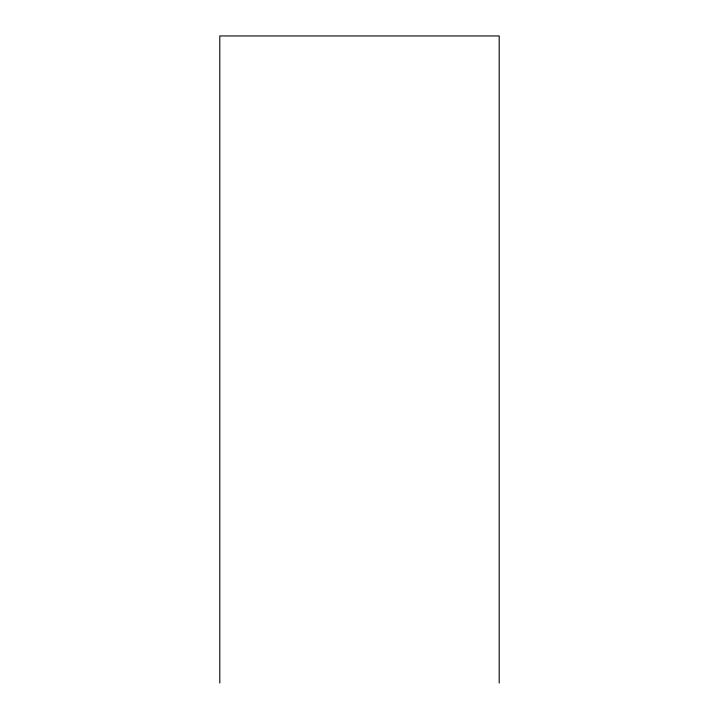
<?xml version="1.0" encoding="UTF-8"?>
<svg xmlns="http://www.w3.org/2000/svg" width="719" height="719" viewBox="0 0 719 719"><rect width="100%" height="100%" fill="white"/><g stroke="black" fill="none" stroke-linecap="round" stroke-linejoin="round"><path stroke-width="1.08" d="M499.202 683.05L499.202 35.95L219.798 35.95L219.798 683.05"/></g></svg>
